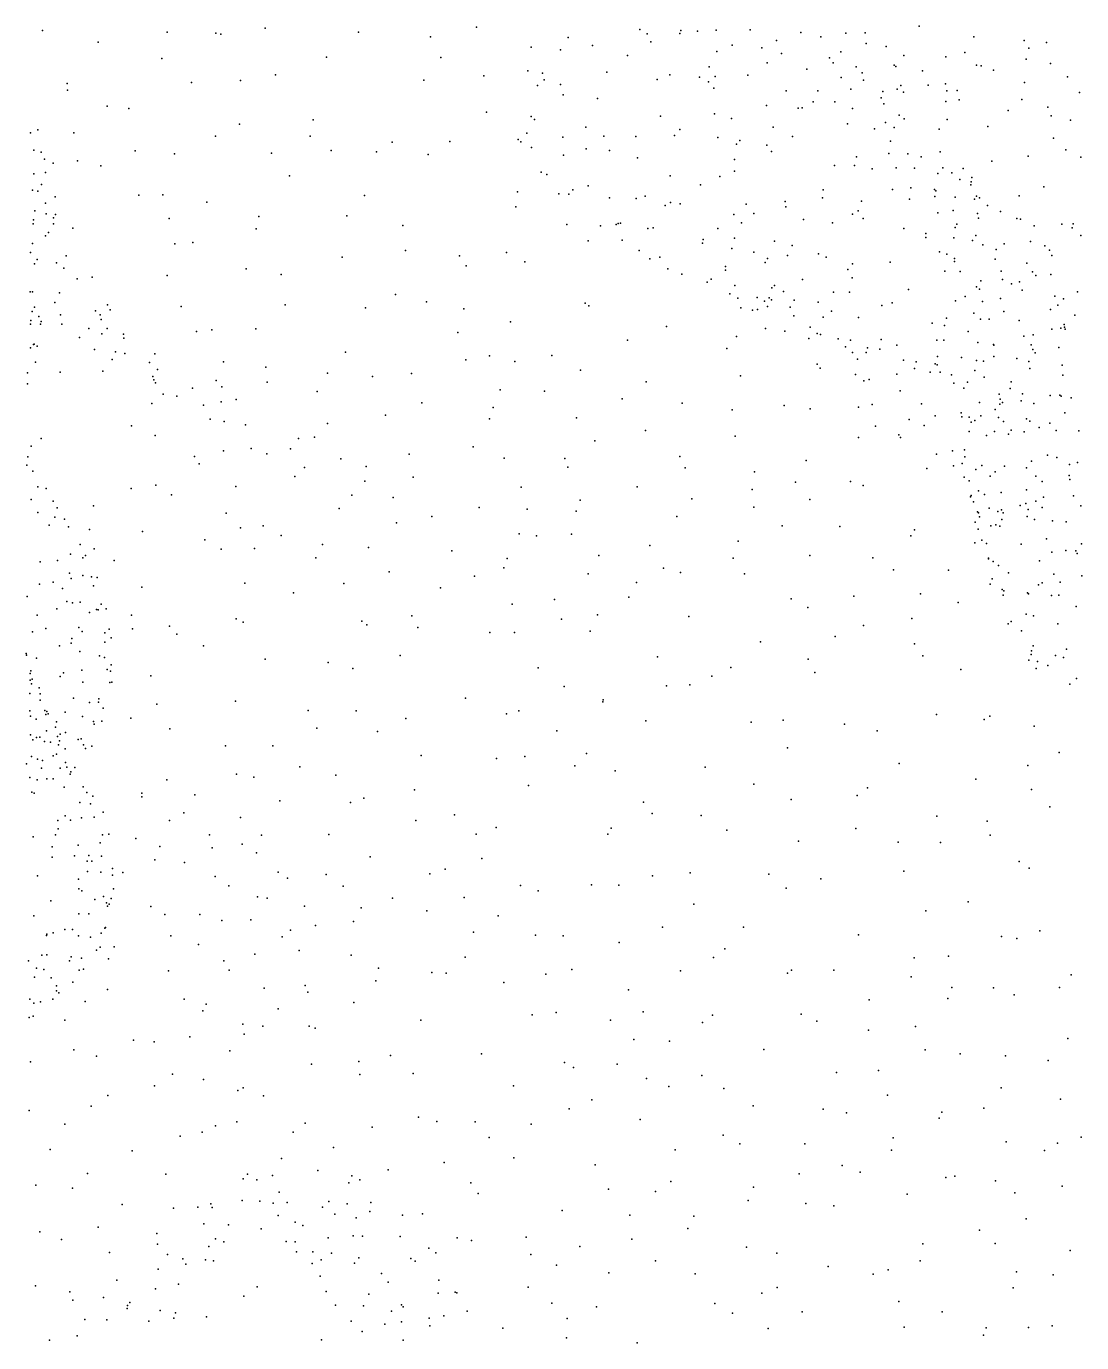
# Model space of a CAD drawing. Header units: metres. Extents: x -24.3 to 24.3, y -27.7 to 27.7.
# Drawn here: x 2.2 to 7.73, y -13.82 to -6.91 of the extents above; entities that cross this region are included whole.
import ezdxf

# ---------------------------------------------------------------- set-up
doc = ezdxf.new("R2010")
doc.units = ezdxf.units.M

msp = doc.modelspace()

# ---------------------------------------------------------------- linework, layer by layer
for p in [(2.2845, -6.9372, 20.839), (2.9381, -6.9451, -1.5865), (3.1936, -6.9499, 20.253), (3.22, -6.9565, -1.611), (3.4515, -6.9247, 20.0818), (3.9419, -6.9459, 19.7576), (4.3183, -6.9696, 19.5702), (4.5606, -6.9197, -10.6129), (5.4159, -6.9313, -19.0295), (5.4546, -6.9538, -7.3834), (5.6252, -6.9528, -19.8231), (5.6308, -6.937, 18.946), (5.7195, -6.9402, -1.4957), (5.8157, -6.9348, -7.1821), (5.9945, -6.9338, 18.6529), (6.2613, -6.9471, -16.7359), (6.365, -6.9692, -0.6411), (6.4958, -6.95, -20.965), (6.5977, -6.9487, 18.2949), (6.8812, -6.9149, -21.2525), (7.1676, -6.9702, -21.4952), (2.5761, -6.9971, -1.561), (4.8466, -7.0236, 19.318), (5.0006, -7.0381, -12.8318), (5.0398, -6.9737, -13.1613), (5.1688, -7.0162, -1.6529), (5.4741, -6.9963, -14.6275), (5.9011, -7.0133, -1.4001), (6.0557, -7.0276, -1.2111), (6.1331, -6.9891, -20.5769), (6.6038, -7.0056, -16.4031), (6.7083, -7.0205, 0.951), (7.4316, -6.9895, 1.7235), (7.4563, -7.0288, 17.8555), (7.5495, -6.9995, -6.6372), (2.9094, -7.0834, 20.4327), (3.7726, -7.0773, -1.666), (4.3726, -7.0782, -1.7024), (5.3523, -7.0674, -14.1557), (5.82, -7.0465, -15.2084), (6.0839, -7.107, -7.1622), (6.1591, -7.0577, -17.3252), (6.4107, -7.0801, -15.8175), (6.4295, -7.1058, -17.1478), (6.4705, -7.0481, -0.3619), (6.8002, -7.0671, 18.2295), (7.0204, -7.0756, -16.5944), (7.1208, -7.0524, 1.4859), (7.4413, -7.0876, -21.7192), (7.5695, -7.11, 1.9542), (3.5061, -7.169, 20.0499), (4.5984, -7.1753, -8.5771), (4.8293, -7.1479, -1.7299), (4.906, -7.1599, -7.9585), (5.243, -7.1553, -13.6877), (5.5735, -7.1697, -18.5001), (5.7799, -7.1277, -17.9745), (5.812, -7.1774, 18.8892), (5.9828, -7.1712, -17.7), (6.2915, -7.139, -0.9706), (6.5499, -7.1269, 0.3774), (6.583, -7.1595, 0.6868), (6.7507, -7.119, -16.8827), (6.7592, -7.1258, -15.9579), (6.8989, -7.1486, 1.2426), (7.1815, -7.1184, -16.1611), (7.2061, -7.1222, 18.0705), (7.2708, -7.1455, 1.6793), (7.6586, -7.1791, 17.8648), (2.414, -7.2146, 20.7174), (3.0645, -7.2101, -1.6204), (3.3219, -7.1984, 20.1724), (4.2837, -7.1964, 19.59), (4.88, -7.2249, -11.5727), (4.9153, -7.196, -11.8686), (5.0002, -7.2206, -12.2498), (5.5071, -7.1939, -18.8231), (5.7283, -7.1818, -14.9009), (5.7767, -7.2065, -1.5661), (5.8045, -7.2385, -20.152), (6.4716, -7.1833, -7.0502), (6.5226, -7.2444, -0.9021), (6.5897, -7.1966, 0.1307), (6.7665, -7.2439, 0.9995), (6.7847, -7.2258, -21.2876), (6.9285, -7.2241, -6.8728), (7.0185, -7.2163, -17.0811), (7.4334, -7.2095, -17.0123), (2.4153, -7.2493, -1.5455), (5.0143, -7.274, 19.2553), (5.195, -7.2927, -13.0968), (6.1842, -7.2531, -1.4824), (6.3257, -7.3104, 18.5917), (6.349, -7.2526, -20.8552), (6.4392, -7.3102, -17.5049), (6.6824, -7.2901, -0.2371), (6.6899, -7.2559, -17.2936), (6.7984, -7.2597, -15.6935), (7.0211, -7.3098, -21.5083), (7.0258, -7.2528, 18.2269), (7.08, -7.2513, -15.8745), (7.0912, -7.3009, 1.618), (7.4191, -7.2994, -15.9115), (7.7221, -7.2624, -6.6774), (2.6237, -7.3341, 20.5107), (2.7372, -7.3455, -1.6051), (4.6116, -7.3647, 19.4642), (5.5248, -7.3857, -1.7734), (5.8075, -7.3743, -18.2639), (6.0806, -7.3307, 18.7454), (6.246, -7.3437, -15.3126), (6.2676, -7.3424, -7.2279), (6.5309, -7.3456, -1.1864), (6.6951, -7.3218, -0.6715), (6.7762, -7.381, 18.4145), (7.3478, -7.3556, 1.9132), (7.5566, -7.3388, 18.0267), (7.5728, -7.3843, -17.3426), (3.3175, -7.4284, -1.6608), (3.7033, -7.4054, 19.9038), (4.8464, -7.3883, -10.8868), (4.8633, -7.4038, 19.3504), (5.1335, -7.4431, -8.0321), (5.8962, -7.3978, -1.7338), (6.1162, -7.4439, -20.6316), (6.506, -7.4254, -1.4622), (6.6461, -7.4528, -17.668), (6.7038, -7.4197, -1.0127), (6.7498, -7.4455, 0.7663), (6.802, -7.4008, -0.4595), (6.9862, -7.4541, 1.3965), (7.0278, -7.4043, -17.4618), (7.2405, -7.4409, -6.8339), (7.6739, -7.4066, -21.9563), (2.2215, -7.473, 18.6948), (2.2594, -7.4581, 20.7603), (2.4488, -7.4741, 20.5981), (3.1907, -7.4902, 20.1556), (3.6871, -7.4902, -1.6961), (4.1179, -7.523, 19.6578), (4.4201, -7.5187, 19.5444), (4.7783, -7.5078, -1.7799), (4.7927, -7.5211, -10.1372), (4.824, -7.4759, -10.5145), (5.0123, -7.496, -11.4004), (5.2278, -7.4914, -1.8696), (5.3961, -7.4921, -13.5718), (5.5974, -7.4879, -19.1827), (5.6255, -7.4562, -19.6141), (5.8246, -7.4971, 18.9447), (5.9415, -7.5135, -14.827), (6.2176, -7.4921, -17.9645), (6.7299, -7.5163, -1.2932), (7.5862, -7.5017, 2.35), (2.2388, -7.5651, 18.9023), (2.2777, -7.5743, 18.4982), (2.77, -7.5673, -1.6105), (2.9764, -7.5832, 20.2373), (3.4857, -7.5804, -1.6882), (3.7979, -7.5657, 19.7846), (4.0359, -7.5732, -1.7243), (4.3061, -7.5876, -1.7418), (4.8477, -7.5504, -8.7386), (5.0153, -7.5898, -8.327), (5.1356, -7.5572, -11.7055), (5.2576, -7.5658, -12.4005), (5.9239, -7.5333, -7.5218), (6.082, -7.5379, -1.8309), (6.1071, -7.5719, 18.8326), (6.7223, -7.5822, -1.5659), (6.8211, -7.5843, 18.4979), (6.9904, -7.5735, -0.6741), (7.6493, -7.5621, -6.7725), (2.2937, -7.6123, 18.7989), (2.3403, -7.6327, 18.6116), (2.4673, -7.6205, -1.5496), (2.5903, -7.6463, 20.4161), (5.4046, -7.6045, -7.9851), (5.9134, -7.6128, -20.2517), (6.4372, -7.6441, -7.3631), (6.5427, -7.6446, -1.7385), (6.5523, -7.5997, 18.6258), (6.7605, -7.6575, -15.3364), (6.8565, -7.6592, 0.9615), (6.8907, -7.6001, 0.4896), (7.0049, -7.6563, -0.9398), (7.1121, -7.6606, -0.3579), (7.2617, -7.6212, 1.9968), (7.4522, -7.5959, -17.6296), (7.7289, -7.6011, 2.6939), (2.2383, -7.6876, 20.6996), (2.2995, -7.6808, 18.447), (3.5784, -7.6995, 19.829), (4.8983, -7.6793, -9.5214), (4.9287, -7.6922, -1.8975), (5.5746, -7.6986, -13.7699), (5.8358, -7.7019, -14.4824), (5.9125, -7.6748, -1.9821), (6.6343, -7.6627, -21.2109), (6.9783, -7.6861, 1.3464), (7.052, -7.6828, 0.0075), (7.0938, -7.7178, -17.8755), (7.154, -7.7305, -15.4568), (7.158, -7.7084, -0.5791), (2.232, -7.7742, 18.2813), (2.2587, -7.7794, 18.9811), (2.2779, -7.7445, -1.5204), (2.7889, -7.7999, 20.2113), (2.9142, -7.7993, -1.6315), (4.7745, -7.7834, 19.3965), (4.9915, -7.7938, -9.257), (5.0438, -7.7948, -9.9038), (5.0642, -7.772, -10.3463), (5.1451, -7.7515, 19.2551), (5.734, -7.7459, -19.6341), (6.378, -7.772, -2.0047), (6.7407, -7.7706, -1.8672), (6.8382, -7.7614, -7.2604), (6.9618, -7.7707, 18.4465), (6.9683, -7.7774, 0.6842), (7.1522, -7.7454, -0.804), (7.5355, -7.7563, -21.9092), (2.2992, -7.8425, 18.4121), (2.35, -7.8098, 18.6458), (3.1465, -7.8362, 19.9914), (3.9725, -7.802, -1.7399), (4.7663, -7.8617, -1.923), (5.257, -7.8148, -2.0385), (5.3979, -7.8184, -11.7859), (5.444, -7.8053, -12.1351), (5.5499, -7.8539, -12.9607), (5.5771, -7.8381, 19.091), (5.628, -7.8459, -13.4893), (5.9738, -7.8468, 18.9309), (6.1785, -7.8329, 18.8457), (6.1826, -7.8609, -14.8245), (6.374, -7.8149, -18.2958), (6.5785, -7.8326, 18.6321), (6.8298, -7.8218, -18.0719), (6.9631, -7.8068, -1.7409), (7.0707, -7.81, 0.2504), (7.172, -7.8218, -1.4518), (7.1819, -7.8056, -1.1772), (7.1976, -7.8136, -7.0963), (7.2386, -7.8547, -0.3392), (7.4057, -7.803, 2.4197), (2.2366, -7.9304, 18.3141), (2.2443, -7.882, 17.2845), (2.3034, -7.8975, 20.4363), (2.342, -7.9196, 18.5276), (2.3513, -7.9011, 18.8276), (2.9476, -7.9234, 20.0473), (3.4187, -7.9117, -1.7118), (3.8796, -7.9087, 19.6348), (5.9099, -7.9021, -20.1003), (6.0144, -7.8971, -2.1167), (6.2754, -7.9288, -20.6789), (6.5317, -7.8995, -2.1453), (6.5618, -7.8821, -7.5189), (6.5868, -7.9227, -15.0748), (6.9796, -7.8926, 1.0387), (7.0597, -7.8801, 0.4784), (7.1861, -7.8962, -1.6911), (7.1914, -7.9203, 0.0671), (7.3081, -7.8856, -0.5439), (7.3934, -7.9223, -0.9872), (7.412, -7.9268, 2.6205), (2.2345, -7.9501, 16.558), (2.315, -7.9963, 16.7733), (2.3412, -7.9505, 18.66), (2.4427, -7.9742, -1.555), (3.4038, -7.9764, 19.7632), (4.1743, -7.9596, -1.8008), (5.0332, -7.9546, 19.2734), (5.2103, -7.9611, -9.5688), (5.2914, -7.9536, 19.2026), (5.302, -7.9486, -8.9496), (5.3157, -7.948, -10.7078), (5.4585, -7.9746, -11.227), (5.487, -7.9713, -8.528), (5.8255, -7.975, -8.1752), (5.9493, -7.9461, -19.0173), (6.4259, -7.9459, 18.7601), (6.8002, -7.9754, -2.1743), (6.9155, -8.0022, -7.4164), (7.0699, -7.9702, 18.4115), (7.079, -7.9521, -1.8886), (7.4845, -7.9617, 18.2153), (7.6286, -7.952, -15.5119), (7.6834, -7.9714, 3.356), (7.6892, -7.9502, 18.1179), (2.2307, -8.0543, 18.3765), (2.299, -8.0133, 18.8471), (2.9779, -8.0548, -1.6494), (3.073, -8.0493, 19.8941), (5.1459, -8.0404, -2.1013), (5.3237, -8.0356, -9.9165), (5.7443, -8.0528, -13.2482), (5.748, -8.0332, -2.1845), (5.9124, -8.0266, -19.7537), (6.1216, -8.042, -8.0452), (6.2143, -8.0649, 18.8497), (6.9162, -8.0227, -21.4194), (7.0626, -8.0239, 0.7636), (7.1602, -8.0377, -18.2007), (7.179, -8.0125, 2.1042), (7.2142, -8.0612, 0.34), (7.3276, -8.0558, -0.1032), (7.4642, -8.0429, 2.8577), (7.5399, -8.0656, -1.6151), (7.7286, -8.0113, -6.8234), (2.2211, -8.1007, 17.6489), (2.2561, -8.1375, 18.5596), (2.4082, -8.1183, 17.2239), (3.8548, -8.1254, -1.7815), (4.1881, -8.091, 19.476), (4.4714, -8.1185, -1.9482), (4.7167, -8.1007, 19.2885), (5.4129, -8.0901, -2.1953), (5.4684, -8.1335, 19.1238), (5.5205, -8.1257, -10.3836), (5.8992, -8.0796, -14.0111), (6.0143, -8.0991, -14.3125), (6.0851, -8.1333, -2.2699), (6.1903, -8.1164, -20.4124), (6.3536, -8.1074, -14.8204), (6.3934, -8.1258, -2.3224), (6.9881, -8.0983, -15.2114), (7.0265, -8.1089, -2.2294), (7.0667, -8.1322, 1.4366), (7.2803, -8.1353, 2.5656), (7.2852, -8.0861, -7.2076), (7.564, -8.0894, -1.2327), (7.576, -8.1172, -1.0036), (2.2421, -8.1596, 18.7563), (2.358, -8.1546, 20.103), (2.3955, -8.1828, 17.5393), (3.3523, -8.1874, -1.7176), (4.5049, -8.1705, 19.3069), (4.8125, -8.1498, -2.0549), (5.5638, -8.1862, -9.582), (5.6369, -8.2141, -9.2066), (5.8651, -8.174, -8.6421), (5.8662, -8.1932, -12.839), (6.0729, -8.1532, -20.1009), (6.5064, -8.1907, -18.7124), (6.532, -8.1604, -7.9128), (6.7289, -8.1513, -2.3509), (7.0165, -8.1986, -18.4405), (7.0663, -8.1477, 1.9003), (7.0965, -8.2013, 1.0314), (7.3106, -8.1991, -21.6884), (7.4459, -8.1561, -1.9327), (7.4761, -8.2016, 18.2385), (2.4653, -8.2397, 16.8546), (2.545, -8.2298, 19.8781), (2.9376, -8.2217, 19.695), (3.5352, -8.2167, 19.5875), (5.7689, -8.2566, -2.3237), (5.7912, -8.2409, -10.8424), (5.914, -8.2734, -11.2022), (6.1228, -8.2737, 18.8693), (6.2691, -8.2422, -19.0727), (6.53, -8.2338, 18.7089), (7.1818, -8.2808, 0.8126), (7.205, -8.2493, 18.3901), (7.3181, -8.2432, 2.7543), (7.3659, -8.2649, -15.3215), (7.4067, -8.2544, 0.1121), (7.4924, -8.222, -0.3025), (7.5708, -8.2167, -7.0216), (2.22, -8.3073, 17.4543), (2.2314, -8.3081, 17.1853), (2.3731, -8.3131, 16.4921), (4.1342, -8.321, -1.9244), (5.8883, -8.3169, -10.543), (5.9306, -8.3406, -9.2657), (6.0311, -8.3363, -11.4753), (6.0953, -8.3393, -8.8765), (6.1074, -8.3488, -14.059), (6.1081, -8.2869, -19.5516), (6.1702, -8.3052, -2.3926), (6.226, -8.3504, -14.3955), (6.4326, -8.3097, -2.4441), (6.5158, -8.3097, -8.1799), (6.825, -8.2959, -18.6524), (7.1218, -8.3309, 1.5675), (7.198, -8.2927, -2.3422), (7.3084, -8.3422, 0.5497), (7.4214, -8.2982, -18.3479), (7.592, -8.3295, 3.9153), (7.6384, -8.3442, -15.4152), (7.7122, -8.307, -1.0069), (2.229, -8.41, 17.6021), (2.2427, -8.3884, 19.8757), (2.3479, -8.3634, 17.9452), (2.5615, -8.4068, 16.6909), (2.6252, -8.375, 17.2695), (2.6384, -8.4008, -1.5789), (3.0114, -8.3848, 19.4752), (3.5557, -8.3757, 19.4343), (3.9781, -8.3908, 19.3388), (4.2973, -8.3595, 19.2895), (4.4939, -8.3965, -2.04), (5.1305, -8.3668, -2.2001), (5.1497, -8.3806, 19.127), (5.9454, -8.3905, -9.9498), (6.0068, -8.4029, -10.2435), (6.0327, -8.3996, -9.581), (6.07, -8.3555, -12.3535), (6.0851, -8.385, -13.1525), (6.2049, -8.3877, -19.8608), (6.351, -8.3613, 18.7655), (6.4218, -8.409, -14.6295), (6.686, -8.3782, -2.5337), (6.739, -8.3648, -21.0909), (7.0719, -8.3546, 2.0247), (7.1672, -8.4185, 1.2649), (7.2127, -8.3584, 2.4788), (7.3247, -8.4106, -7.3327), (7.5702, -8.3995, -0.1144), (7.6078, -8.3766, 18.1637), (2.2214, -8.477, 18.622), (2.2234, -8.4572, 17.0337), (2.2654, -8.4364, 17.2132), (2.2729, -8.4776, 17.3615), (2.2776, -8.4625, 19.0427), (2.3779, -8.4287, 19.6663), (2.3852, -8.4762, 19.4275), (2.5864, -8.4282, 17.6353), (2.5922, -8.4517, 19.5147), (4.7387, -8.464, -2.1231), (5.5563, -8.4894, -2.3814), (6.2241, -8.4337, -11.023), (6.377, -8.4399, -19.2835), (6.5635, -8.4426, -19.0346), (6.9498, -8.4724, -15.0249), (7.0143, -8.4841, -2.5673), (7.0238, -8.4457, -21.3358), (7.203, -8.4502, 1.0427), (7.2483, -8.4505, -18.5693), (7.4048, -8.4577, 3.5408), (7.6418, -8.4789, -2.1954), (7.6974, -8.4291, -0.549), (2.4785, -8.5469, 18.3207), (2.5273, -8.4988, 17.9399), (2.5956, -8.5267, 19.0664), (2.6237, -8.4992, 16.8832), (2.7089, -8.5286, 17.4598), (2.7107, -8.5497, 17.165), (3.0909, -8.5156, 19.2547), (3.1728, -8.5064, -1.6953), (3.4028, -8.5009, 19.2536), (4.4614, -8.5198, 19.1972), (5.9238, -8.5411, -2.5088), (6.0761, -8.5004, 18.8645), (6.1762, -8.5136, -13.8061), (6.3025, -8.552, -12.5278), (6.3093, -8.4921, -2.5348), (6.3463, -8.5252, -19.6232), (6.3634, -8.5311, -9.9362), (6.4558, -8.5537, -10.2493), (6.6818, -8.5567, -8.6922), (7.1375, -8.5161, 18.3602), (7.4305, -8.5402, 3.8131), (7.4783, -8.5327, 4.1135), (7.5759, -8.5032, 4.9131), (7.6242, -8.4984, 5.3637), (7.644, -8.4925, -21.7876), (7.6464, -8.5039, 5.6147), (2.2214, -8.6017, 17.5246), (2.2365, -8.5842, 17.0853), (2.2398, -8.5811, 16.0452), (2.2553, -8.5918, 17.2546), (2.5564, -8.6096, 18.6517), (2.6672, -8.6215, 18.2386), (3.8736, -8.6233, 19.1296), (5.3508, -8.5614, 19.0284), (5.8726, -8.6038, 18.9167), (6.4947, -8.595, -11.9256), (6.521, -8.5612, -9.4444), (6.5316, -8.6259, 18.6192), (6.6034, -8.6258, -11.5688), (6.6093, -8.6008, -11.2036), (6.6744, -8.6077, -10.8925), (6.7644, -8.5877, -20.8921), (6.9735, -8.5611, -18.7886), (7.0103, -8.5607, -7.9896), (7.1888, -8.5729, 2.5258), (7.2706, -8.5834, 3.0467), (7.2727, -8.5878, -7.6633), (7.4683, -8.5859, 0.5034), (7.4769, -8.6098, 4.5351), (7.4894, -8.6263, 4.7521), (7.6137, -8.5988, 0.102), (2.2478, -8.6757, 17.3829), (2.6493, -8.6617, 16.5726), (2.7149, -8.6304, 17.9411), (2.8452, -8.6778, 18.7675), (2.8726, -8.6322, -1.6449), (3.2332, -8.6738, 18.961), (4.5047, -8.664, -2.1157), (4.6286, -8.6431, 19.087), (4.7611, -8.673, -2.1859), (4.9542, -8.6413, 19.0368), (6.3458, -8.686, -13.3496), (6.557, -8.6609, -2.657), (6.7986, -8.665, -9.8964), (6.8652, -8.6747, -10.3879), (6.965, -8.6854, -10.8218), (6.9753, -8.6895, -9.0223), (6.9768, -8.6462, -8.4123), (7.1036, -8.6516, 1.8771), (7.1817, -8.6681, 1.4057), (7.2176, -8.6714, 2.7557), (7.2718, -8.6468, 3.2694), (7.3929, -8.6576, 0.7882), (7.4562, -8.6728, 18.1358), (7.6316, -8.6916, -2.3678), (2.2061, -8.7322, 17.0726), (2.3772, -8.7288, -1.4173), (2.6002, -8.723, -1.5141), (2.8625, -8.7515, 18.3581), (2.8862, -8.7139, 17.3344), (3.4551, -8.7018, -1.8052), (3.7782, -8.734, -1.9428), (4.0139, -8.7511, -2.0098), (4.2185, -8.735, 19.0298), (5.1044, -8.7184, -2.3137), (5.9443, -8.7483, -2.5967), (6.362, -8.7069, -14.0053), (6.5476, -8.7403, -14.4664), (6.7645, -8.7389, -19.238), (6.8559, -8.7088, -14.8659), (6.9389, -8.7287, -11.3353), (6.9911, -8.7294, -9.5948), (7.05, -8.7426, -21.104), (7.1737, -8.7196, -8.1932), (7.2221, -8.7548, -10.5562), (7.4617, -8.7101, 4.9517), (7.634, -8.7436, 17.9893), (2.2058, -8.7893, 17.2732), (2.8674, -8.7683, 17.6666), (2.8765, -8.7845, 18.0002), (3.0709, -8.8119, 18.4014), (3.1938, -8.7724, -1.7133), (3.225, -8.8054, 18.7496), (3.4629, -8.7815, 18.8849), (3.7237, -8.8297, 18.8754), (4.6836, -8.8204, 18.9579), (4.9161, -8.829, 18.9153), (5.4491, -8.7791, -2.4477), (6.5911, -8.7737, -20.1109), (6.6196, -8.7671, -19.8091), (6.7815, -8.8261, -12.2748), (7.0625, -8.7865, 2.2148), (7.1159, -8.8128, -19.0215), (7.1347, -8.7815, -14.999), (7.359, -8.8134, -9.9177), (7.3633, -8.7797, -2.5849), (2.8579, -8.8937, 16.7192), (2.917, -8.8435, 17.1255), (2.9892, -8.8542, -1.6617), (3.129, -8.9015, 17.9397), (3.2204, -8.8848, 18.2406), (3.3004, -8.8711, 18.4975), (4.2731, -8.8895, 18.8544), (5.3229, -8.8682, 18.8218), (5.6382, -8.8907, 18.754), (6.1727, -8.904, -2.6697), (6.6345, -8.8978, -13.0768), (6.8931, -8.8953, 18.3803), (7.1966, -8.8876, 1.5203), (7.3009, -8.8431, 1.1889), (7.3047, -8.896, 18.1384), (7.3057, -8.8694, -9.1372), (7.3189, -8.8872, -8.6413), (7.4164, -8.879, 5.4567), (7.423, -8.8416, -11.0225), (7.4829, -8.8929, 0.7617), (7.5676, -8.8509, -10.2284), (7.6189, -8.8498, -7.2244), (7.6264, -8.8542, -15.2522), (7.6779, -8.8631, 0.2332), (4.0831, -8.9538, -2.0832), (4.6273, -8.9741, 18.7594), (4.6466, -8.913, -2.2322), (5.0842, -8.9673, -2.3943), (5.9004, -8.9265, 18.6837), (6.3092, -8.9212, 18.6012), (6.5637, -8.9125, 18.5318), (6.9643, -8.9569, -2.7727), (7.101, -8.9421, 18.2485), (7.1048, -8.9635, 2.4852), (7.1429, -8.9654, 2.91), (7.2051, -8.9581, -2.7168), (7.2796, -8.9238, 4.2068), (7.2977, -8.9663, -11.8459), (7.4443, -8.9737, -7.7226), (7.6453, -8.9426, -9.8354), (2.7499, -9.0105, 16.4252), (3.1628, -8.9758, 17.526), (3.2371, -8.987, -1.773), (3.3488, -9.0039, 17.8655), (3.7784, -8.9981, 18.6518), (5.4464, -9.0352, -2.5225), (6.6527, -9.0117, -13.7781), (6.8286, -8.9774, -19.86), (6.9073, -9.0086, -14.539), (7.1434, -9.0395, -12.2092), (7.1544, -8.99, 1.8638), (7.1728, -8.9827, 3.2909), (7.2768, -9.0403, 4.3928), (7.3236, -8.9877, 4.818), (7.3628, -9.0335, -21.1933), (7.4309, -9.0413, 1.0256), (7.4608, -8.9847, -2.6544), (7.5104, -9.0189, 17.9561), (7.5659, -8.9962, -21.4449), (7.5996, -9.0347, 5.7947), (7.7186, -9.0354, -11.5076), (2.2762, -9.0771, 15.9022), (2.8756, -9.0605, -1.5779), (3.6258, -9.077, 18.3041), (3.7102, -9.0702, -1.9842), (5.1802, -9.088, 18.6912), (5.9155, -9.0636, -2.6528), (6.5633, -9.0716, -2.7711), (6.7744, -9.0564, -13.3567), (6.7835, -9.0712, -14.0821), (7.2348, -9.0612, -19.1693), (7.3502, -9.0535, -14.9311), (2.2074, -9.1731, 15.6385), (2.224, -9.117, -1.2903), (3.0803, -9.1714, 16.9353), (3.2327, -9.1414, 17.237), (3.3784, -9.1284, 17.5612), (3.4612, -9.157, -1.8916), (3.5849, -9.1313, 18.0727), (4.2072, -9.1578, 18.4229), (4.5432, -9.1201, -2.2708), (4.7048, -9.1794, 18.4712), (5.6262, -9.1707, -2.6135), (6.9715, -9.1581, -20.0939), (7.0566, -9.1409, -19.6146), (7.1181, -9.1364, 2.2356), (7.1214, -9.1734, 2.9996), (7.5539, -9.163, -7.9238), (7.6038, -9.1761, -18.9603), (2.2027, -9.2169, 15.8242), (2.2332, -9.2474, 15.4596), (3.1049, -9.2095, -1.7342), (3.6574, -9.2289, 17.8618), (3.8487, -9.1836, 18.2673), (3.981, -9.2224, -2.1255), (5.0226, -9.1818, 18.5285), (5.0388, -9.226, -2.4499), (5.6533, -9.2308, 18.5129), (6.2893, -9.1914, 18.4146), (6.9214, -9.2332, -2.8299), (7.0611, -9.2193, -13.0523), (7.1061, -9.2076, 2.5988), (7.1789, -9.2394, 3.6028), (7.2103, -9.2182, -20.7129), (7.3278, -9.2216, 1.4562), (7.4437, -9.2307, 5.6267), (7.4709, -9.1954, -12.2473), (7.669, -9.2119, -7.16), (7.7113, -9.2025, 0.4438), (3.6076, -9.2762, 17.6427), (3.9747, -9.3006, 18.0652), (4.228, -9.2791, 18.2368), (6.018, -9.2518, 18.4292), (6.2322, -9.3056, -2.7439), (6.5213, -9.3026, -2.7991), (7.1174, -9.2793, -14.3995), (7.1436, -9.2981, -2.7702), (7.2538, -9.274, 1.7563), (7.2797, -9.252, 4.6804), (7.4936, -9.2741, 1.0686), (7.526, -9.3019, -21.0949), (7.6677, -9.2702, 5.8271), (7.6716, -9.2915, -14.9999), (2.2599, -9.3303, 15.3664), (2.3032, -9.3395, 15.6598), (2.7497, -9.3392, 16.254), (2.8789, -9.3212, -1.5651), (2.9609, -9.3716, 16.4184), (3.2984, -9.3275, 17.0612), (3.9068, -9.374, 17.7833), (4.1223, -9.3857, -2.2246), (4.7944, -9.3312, -2.4039), (5.4019, -9.33, -2.5881), (6.0052, -9.3447, -2.7117), (6.5874, -9.3237, 18.2608), (7.1503, -9.3831, 3.1396), (7.1542, -9.3755, 2.8552), (7.1921, -9.351, 2.1993), (7.2228, -9.3708, 4.2057), (7.3119, -9.3588, 17.8788), (7.4444, -9.345, -19.2935), (7.5331, -9.384, -14.7326), (7.6906, -9.3769, 0.6498), (2.2251, -9.3967, -1.2404), (2.3399, -9.4057, 15.7594), (2.3614, -9.4393, 15.5203), (2.5513, -9.4298, -1.3733), (3.8399, -9.444, 17.527), (4.574, -9.438, 18.097), (4.8248, -9.4462, 18.1323), (5.0833, -9.4568, -2.5254), (5.1033, -9.3991, 18.24), (5.6885, -9.3931, 18.3527), (6.0137, -9.4374, 18.3006), (6.3085, -9.396, 18.2684), (7.1651, -9.4087, -13.7229), (7.2489, -9.4426, -20.0567), (7.3123, -9.451, -19.6986), (7.4102, -9.4273, -2.6921), (7.4402, -9.4166, 1.3355), (7.4518, -9.4494, 5.5796), (7.4937, -9.4049, 17.7328), (7.5252, -9.4377, -12.8277), (7.728, -9.4288, -8.0524), (2.2598, -9.4651, 15.2294), (2.3485, -9.4892, 15.3431), (2.3995, -9.4992, 15.6333), (3.2473, -9.4686, 16.8044), (4.1397, -9.5183, 17.7323), (4.326, -9.4855, -2.3168), (5.6106, -9.4861, -2.6762), (7.1743, -9.5158, 3.6902), (7.1864, -9.4612, 2.6386), (7.1929, -9.4663, 2.4154), (7.1982, -9.488, 3.9442), (7.293, -9.4595, -14.1174), (7.3143, -9.502, 1.8884), (7.3222, -9.4656, -20.4239), (7.4481, -9.4859, -20.7189), (7.4852, -9.5011, -13.1869), (7.5795, -9.5084, 1.0525), (7.6516, -9.5128, 5.7319), (2.3198, -9.531, 16.0131), (2.4211, -9.5394, 15.7431), (2.5304, -9.5543, 15.9999), (2.8087, -9.5645, -1.5227), (3.3225, -9.5455, -1.8767), (3.4419, -9.5344, 16.9364), (3.5355, -9.5857, -1.9995), (4.783, -9.577, 17.9301), (4.8749, -9.5868, -2.5005), (5.0586, -9.5789, 18.0123), (6.1625, -9.5345, -2.7663), (6.4644, -9.5384, -2.8251), (6.838, -9.5877, -2.8384), (6.8568, -9.5552, 18.0196), (7.1898, -9.5524, 17.8313), (7.2574, -9.5348, 4.5719), (7.2829, -9.5298, 4.8433), (7.3034, -9.5355, 5.0603), (2.4816, -9.6315, 15.5594), (2.5543, -9.6554, -1.3582), (3.1346, -9.6081, -1.7785), (3.2202, -9.657, 16.5649), (3.3957, -9.6535, 16.7193), (3.7522, -9.6317, 17.0565), (3.9941, -9.6473, 17.2949), (5.4692, -9.6372, 18.0151), (5.9325, -9.6151, 18.1232), (7.1737, -9.6227, -2.757), (7.2093, -9.6097, 3.4654), (7.2339, -9.6275, 2.8501), (7.4157, -9.6301, 1.7223), (7.5483, -9.603, -19.5079), (7.6494, -9.6635, -13.4972), (7.7323, -9.6289, -2.417), (2.2717, -9.7226, 15.0512), (2.3624, -9.7156, 15.1598), (2.4309, -9.6835, 15.9732), (2.4951, -9.702, 15.8228), (2.5098, -9.6906, 15.6892), (2.6605, -9.7155, 16.0876), (3.7179, -9.702, -2.1369), (4.431, -9.6648, 17.5537), (4.7214, -9.7064, 17.6093), (5.2006, -9.69, -2.6262), (5.9062, -9.7041, -2.7554), (6.3079, -9.6899, 18.0657), (6.6386, -9.7015, -2.8597), (7.2438, -9.7036, 3.2655), (7.2446, -9.7075, 4.4353), (7.2691, -9.7214, 4.6949), (7.5119, -9.7173, -20.2514), (7.5766, -9.6722, -2.5675), (7.7028, -9.665, 17.4122), (7.7103, -9.6795, -14.4178), (2.4261, -9.7824, 15.8337), (2.4954, -9.7953, 15.3161), (2.541, -9.8013, 15.4644), (4.1011, -9.7753, -2.367), (4.5494, -9.7978, 17.333), (4.7037, -9.7548, -2.5204), (5.1451, -9.7856, 17.649), (5.54, -9.7558, -2.7096), (5.6292, -9.78, 17.8687), (5.9648, -9.7863, 17.9186), (6.7464, -9.7647, 17.9219), (7.0357, -9.7676, 17.7679), (7.2972, -9.7418, 2.3157), (7.3497, -9.7808, 17.5803), (7.5873, -9.7885, -19.9221), (7.7332, -9.7958, 0.9066), (2.2674, -9.84, 14.9802), (2.3407, -9.8307, 16.2001), (2.3888, -9.8633, -1.2521), (2.4336, -9.81, 15.1847), (2.5521, -9.8496, 15.8652), (2.5703, -9.8045, 15.7062), (2.8045, -9.8558, -1.5349), (3.345, -9.835, 16.5945), (3.8642, -9.8374, -2.2616), (4.371, -9.8594, -2.4732), (5.3982, -9.8316, 17.7324), (7.2539, -9.8397, 4.251), (7.2633, -9.8125, 3.6913), (7.3163, -9.8686, 2.8282), (7.5064, -9.8432, 17.4404), (7.5257, -9.8331, 1.6397), (7.6204, -9.829, 5.5439), (2.203, -9.9058, 16.3831), (2.4112, -9.9308, 15.0734), (2.4405, -9.9383, 16.1281), (2.4823, -9.9354, 15.1691), (3.5997, -9.8859, -2.1369), (4.9693, -9.9199, -2.6542), (5.3593, -9.9078, -2.7183), (6.209, -9.9166, -2.835), (6.5383, -9.9039, 17.8694), (6.8879, -9.8915, -2.8282), (7.0847, -9.9367, 17.6207), (7.322, -9.8988, 3.0652), (7.3254, -9.8749, 4.8605), (7.4496, -9.8865, 2.0084), (7.4547, -9.8907, 5.3335), (7.5748, -9.9002, -2.557), (7.6134, -9.8988, 1.4271), (2.2566, -10.0034, 15.6037), (2.3597, -9.9699, 16.2249), (2.5307, -9.9891, 16.0409), (2.5674, -9.9726, 15.9088), (2.5759, -9.9743, 15.3148), (2.5924, -9.946, 15.4421), (2.6187, -9.969, 15.5678), (2.7508, -10.0037, 16.1011), (4.2201, -10.0058, 17.0425), (4.7474, -9.9448, 17.2914), (5.1948, -10.0019, 17.4637), (5.6736, -10.0091, 17.7005), (6.2966, -9.9619, 17.8322), (7.442, -9.997, 5.1324), (7.4802, -10.0058, 2.3933), (7.704, -9.9571, 1.193), (2.3014, -10.0728, 14.9125), (2.4747, -10.0676, -1.3028), (2.6342, -10.0757, 15.4405), (2.7566, -10.0748, -1.5124), (2.9508, -10.0598, -1.6653), (3.2996, -10.0223, -1.9749), (3.3363, -10.0404, 16.5082), (3.9591, -10.035, 16.9264), (3.9856, -10.0539, -2.4009), (4.2517, -10.0682, -2.5225), (5.0059, -10.0242, 17.3459), (6.5885, -10.0576, -2.8602), (6.8425, -10.021, 17.6987), (7.3485, -10.0488, 4.2859), (7.3627, -10.0367, 3.7266), (7.6081, -10.0483, 1.9054), (2.2317, -10.0906, 16.3906), (2.4384, -10.1256, 15.765), (2.4912, -10.0892, 15.1013), (2.6106, -10.0958, 15.2916), (2.6115, -10.1445, 15.8213), (2.6448, -10.1219, 15.6256), (2.9889, -10.1027, 16.2673), (4.6296, -10.0932, 17.1539), (4.7586, -10.0946, -2.6662), (5.1555, -10.0871, -2.735), (6.0489, -10.1426, 17.6692), (6.4408, -10.115, 17.7091), (7.4183, -10.0851, 3.4948), (2.1992, -10.2033, 17.253), (2.1999, -10.2134, 16.8535), (2.3738, -10.1639, 16.2419), (2.4349, -10.149, 15.0026), (2.4806, -10.1937, 16.1184), (2.5831, -10.2164, 15.9598), (3.1282, -10.1629, -1.8217), (4.159, -10.2149, 16.9076), (6.8562, -10.1539, -2.8279), (6.8998, -10.2161, 17.5284), (7.468, -10.2095, 4.7705), (7.4709, -10.1904, -2.623), (7.4796, -10.1631, 17.2365), (7.5965, -10.2148, 2.9608), (7.653, -10.1809, 2.2474), (2.2529, -10.2277, 14.834), (2.6086, -10.2244, 15.2792), (2.6444, -10.2637, 15.4551), (3.4523, -10.2334, 16.5746), (3.7819, -10.2519, 16.7659), (3.9109, -10.2832, -2.4397), (4.8838, -10.2793, 17.1706), (5.5083, -10.2218, 17.4242), (5.8935, -10.2778, 17.5468), (6.2987, -10.2329, -2.891), (7.4563, -10.239, 4.3103), (7.4946, -10.2822, 4.5436), (7.5011, -10.2456, 3.9849), (7.5556, -10.267, 3.6867), (7.638, -10.2254, 2.6926), (2.2186, -10.3095, 16.9296), (2.2194, -10.3441, 16.7688), (2.2236, -10.2952, 17.1202), (2.2301, -10.3378, 17.3023), (2.376, -10.3243, 16.2253), (2.3935, -10.3057, 14.934), (2.4899, -10.2913, 15.0302), (2.4959, -10.3539, 16.0576), (2.6231, -10.2873, 15.8407), (2.6409, -10.2968, 15.6811), (2.6475, -10.3539, 16.0393), (2.8515, -10.3205, -1.5979), (5.7938, -10.3233, -2.8595), (6.3345, -10.303, 17.5462), (7.0987, -10.2877, 17.3648), (7.7055, -10.3356, 4.7234), (2.2176, -10.4142, 16.5657), (2.2269, -10.3637, 16.4072), (2.2663, -10.3842, 17.1977), (2.2726, -10.4157, 17.0806), (2.6365, -10.3558, -1.3309), (5.0195, -10.3768, -2.7839), (5.5561, -10.3735, -2.8438), (5.6788, -10.3683, 17.4661), (7.6704, -10.365, 4.2503), (2.2709, -10.4486, 16.8578), (2.4462, -10.4376, 15.0174), (2.5305, -10.4606, 15.1463), (2.5783, -10.4584, 15.27), (2.5798, -10.4413, 15.8027), (2.6013, -10.4909, 15.6015), (2.8835, -10.4689, 16.3199), (3.2962, -10.4535, -2.0282), (4.5016, -10.4385, 17.0741), (5.2218, -10.4572, 17.331), (5.224, -10.4474, -2.8227), (2.2168, -10.5047, 17.6445), (2.221, -10.5333, 16.3814), (2.2509, -10.549, 16.6227), (2.297, -10.5022, 16.223), (2.302, -10.524, 17.3821), (2.3065, -10.5082, 16.9801), (2.313, -10.5199, 14.9094), (2.4023, -10.5112, 15.7675), (2.4934, -10.5339, 15.9254), (2.5516, -10.56, 15.6858), (2.5943, -10.5595, 15.4796), (2.7471, -10.5428, -1.3888), (3.6767, -10.5034, -2.3273), (3.9295, -10.504, -2.5037), (4.19, -10.5445, -2.6786), (4.7176, -10.5202, 17.1701), (4.7813, -10.5052, -2.7855), (5.4481, -10.5562, 17.3866), (6.1682, -10.553, -2.885), (6.9712, -10.5245, -2.7959), (7.2219, -10.5493, -2.7115), (7.2524, -10.533, 17.1894), (2.2205, -10.6299, 16.2436), (2.3046, -10.6088, 17.532), (2.3527, -10.5894, 17.2054), (2.3575, -10.5622, 16.0866), (2.3772, -10.6273, 15.0234), (2.4039, -10.6181, 15.9738), (2.5541, -10.5744, 15.9767), (2.9525, -10.5985, -1.608), (3.7229, -10.5962, 16.7784), (4.0405, -10.6134, 16.9306), (4.9813, -10.609, 17.2515), (5.9995, -10.5641, 17.4678), (6.4889, -10.5752, 17.4429), (6.6605, -10.6087, -2.8437), (7.4836, -10.5846, 17.0596), (2.2339, -10.6563, 16.4857), (2.2523, -10.6444, -0.9755), (2.2692, -10.6435, 17.6487), (2.2952, -10.6661, 16.0602), (2.3252, -10.669, 16.7073), (2.3623, -10.6387, 16.9459), (2.3685, -10.6825, 16.8235), (2.3724, -10.6612, 17.3352), (2.4714, -10.6558, 15.1749), (2.4871, -10.6507, 15.766), (2.4998, -10.683, 15.5785), (2.5424, -10.69, -1.1029), (3.244, -10.6877, 16.5626), (3.4912, -10.6876, 16.6795), (6.1908, -10.6994, 17.4289), (2.2264, -10.7439, 17.7862), (2.2583, -10.7587, 15.9743), (2.2837, -10.765, 15.0718), (2.3392, -10.7405, 17.5826), (2.3579, -10.7319, 15.8599), (2.4029, -10.7035, 17.1836), (2.5103, -10.7014, 15.376), (4.2705, -10.738, 17.1215), (4.6648, -10.7553, 17.2091), (4.8139, -10.7448, -2.8211), (5.1359, -10.7285, -2.8465), (7.6159, -10.7238, 16.9281), (2.1998, -10.7821, 16.3601), (2.2789, -10.8053, 16.4876), (2.3761, -10.8052, 16.6952), (2.4052, -10.7747, 15.664), (2.4119, -10.8008, 16.815), (2.4293, -10.8368, 17.4564), (2.4332, -10.8253, 15.9692), (2.453, -10.8012, 17.0331), (3.3013, -10.8375, 16.7398), (3.6331, -10.798, 16.8677), (5.0756, -10.7939, 17.3285), (5.2866, -10.8195, 17.3948), (5.7585, -10.8007, 17.4001), (6.7767, -10.7815, 17.365), (7.4509, -10.7905, -2.6072), (2.217, -10.8546, 15.8447), (2.2552, -10.8668, 15.2039), (2.3068, -10.8619, 15.672), (2.3399, -10.8609, 17.7067), (2.3975, -10.9053, 17.608), (2.4968, -10.9038, 17.3213), (2.9367, -10.8661, -1.485), (3.3929, -10.8531, -2.1753), (3.8219, -10.8423, -2.4915), (4.8323, -10.8957, 17.363), (6.0141, -10.8893, -2.8756), (7.1781, -10.8624, -2.7136), (2.2281, -10.9315, 15.3451), (2.2401, -10.9367, 17.8669), (2.5169, -10.9333, 16.9522), (2.548, -10.9515, 17.1166), (2.8041, -10.9549, -1.2923), (2.8055, -10.9371, 16.5055), (3.0836, -10.9448, -1.675), (3.9682, -10.9622, -2.609), (4.2344, -10.9186, 17.2927), (6.2098, -10.9688, 17.3829), (6.5554, -10.9493, 17.3559), (6.6094, -10.9082, -2.8426), (7.4709, -10.9177, 16.9413), (2.4799, -10.9859, 16.193), (2.5349, -10.9931, 17.4175), (2.6017, -11.0368, 17.1974), (3.0255, -11.0401, 16.7646), (3.5287, -10.9761, 17.0239), (3.8995, -10.986, 17.2113), (5.435, -10.9839, 17.4771), (5.4807, -11.0426, -2.8962), (7.5654, -11.0076, -2.5064), (2.3652, -11.0804, -0.8585), (2.403, -11.0544, 16.574), (2.4303, -11.0776, 17.7458), (2.4892, -11.0665, 17.6413), (2.5554, -11.0615, 17.5228), (2.9501, -11.0798, -1.4175), (3.3225, -11.0632, 17.0186), (4.2414, -11.0793, -2.7146), (4.4444, -11.0506, 17.4489), (5.7382, -11.053, -2.8818), (6.9738, -11.0578, 17.185), (7.2381, -11.0828, 17.0488), (2.2352, -11.1647, 16.336), (2.3519, -11.1548, 16.4834), (2.3662, -11.1226, 17.849), (2.5988, -11.1547, 16.9781), (2.6313, -11.1511, 17.2294), (2.774, -11.1736, 16.7189), (3.1592, -11.1556, -1.7278), (3.433, -11.1564, -2.1676), (3.7863, -11.1528, 17.3525), (4.5588, -11.1514, -2.7876), (4.6624, -11.1172, 17.542), (5.2493, -11.1506, 17.5713), (5.2658, -11.1192, -2.8934), (5.8727, -11.1302, 17.5181), (6.5484, -11.121, -2.8347), (7.2525, -11.1567, -2.6636), (2.3339, -11.2183, 16.3559), (2.4716, -11.2088, 17.7949), (2.5858, -11.1971, 17.5418), (2.8993, -11.2158, 16.9144), (3.1743, -11.2223, 17.1682), (3.3304, -11.2035, -1.9801), (3.4061, -11.2497, 17.3483), (6.2475, -11.1879, 17.4009), (6.7707, -11.1927, 17.2665), (6.9924, -11.1954, -2.7686), (2.3354, -11.2713, 17.9369), (2.452, -11.2649, 16.5857), (2.5186, -11.2929, 16.738), (2.5271, -11.2632, 16.6832), (2.5422, -11.2929, -0.8657), (2.5936, -11.2666, 16.8446), (2.8725, -11.2865, -1.2412), (3.0284, -11.2993, -1.4501), (4.0028, -11.271, -2.6264), (4.588, -11.2797, 17.6796), (7.4047, -11.2946, -2.5694), (2.2586, -11.3705, 16.3729), (2.4731, -11.3868, 16.6431), (2.5192, -11.3467, 17.7905), (2.5899, -11.3513, 17.6325), (2.6502, -11.3306, 17.1588), (2.6509, -11.3669, 17.4323), (2.7061, -11.3522, -1.0107), (3.1889, -11.3736, 17.4513), (3.5206, -11.3499, 17.5449), (3.5692, -11.3827, -2.253), (3.7711, -11.3622, -2.4374), (4.3143, -11.3593, -2.6944), (4.3963, -11.3353, 17.7711), (5.483, -11.3696, 17.7191), (5.6802, -11.3546, -2.8651), (6.0924, -11.3611, 17.4962), (6.3662, -11.3851, 17.3766), (6.8013, -11.3452, -2.8001), (7.4571, -11.3294, 16.9347), (2.4752, -11.4372, 17.8631), (2.4908, -11.4485, 17.0296), (2.656, -11.4382, 17.2469), (3.2615, -11.423, -1.7566), (3.8609, -11.4236, 17.776), (4.7906, -11.4214, -2.8107), (4.8839, -11.4484, 17.8922), (5.1621, -11.4176, 17.8497), (5.3062, -11.4181, -2.875), (6.184, -11.4346, -2.8194), (2.3282, -11.5011, 17.9816), (2.5589, -11.4942, 16.7699), (2.6039, -11.4775, 16.9578), (2.6202, -11.5107, 17.2693), (2.6334, -11.5192, 17.3611), (2.6432, -11.4884, 17.115), (3.4122, -11.4793, 17.7474), (3.4619, -11.4876, -2.0415), (4.1185, -11.4876, -2.626), (4.4959, -11.483, 17.969), (5.6998, -11.5179, 17.6991), (7.1378, -11.5059, 17.0498), (2.2384, -11.5795, 18.0381), (2.4742, -11.5693, -0.7126), (2.5277, -11.5689, 17.779), (2.625, -11.5288, 17.5102), (2.8525, -11.5312, 17.514), (2.9258, -11.5728, -1.1133), (3.1097, -11.5722, -1.3958), (3.6579, -11.5286, 17.8823), (3.9549, -11.5383, 17.984), (4.2991, -11.5535, 18.0816), (4.6735, -11.5788, 18.0889), (6.9152, -11.5541, 17.1371), (2.4003, -11.6514, 16.6731), (2.4412, -11.6519, 17.3877), (2.6101, -11.645, 17.1453), (2.6137, -11.6416, 17.2911), (3.2249, -11.6047, -1.5859), (3.3759, -11.6015, 17.9519), (3.5852, -11.655, 18.0867), (3.715, -11.6311, -2.2825), (3.915, -11.6097, -2.4544), (4.5441, -11.6656, -2.712), (5.5343, -11.6389, 17.8572), (5.9599, -11.6389, 17.599), (7.5133, -11.6576, -2.4333), (2.3042, -11.6835, -0.6129), (2.3073, -11.676, 16.5767), (2.34, -11.6686, 17.9415), (2.4727, -11.6845, 17.8095), (2.5355, -11.691, 16.9683), (2.5923, -11.6704, 17.5548), (2.9568, -11.6838, 17.8474), (3.1022, -11.7301, 18.0173), (3.5401, -11.6902, -2.0605), (4.8699, -11.6807, -2.7757), (5.0144, -11.6851, 18.1037), (5.3087, -11.7192, 17.9962), (6.5635, -11.6789, 17.3208), (7.3124, -11.6886, -2.5361), (7.3939, -11.6986, 16.9255), (2.2803, -11.7858, 17.9274), (2.3072, -11.7847, 16.6728), (2.4348, -11.794, 16.8933), (2.4892, -11.8019, 17.0377), (2.5665, -11.7592, 17.4479), (2.5859, -11.7432, 17.2297), (2.6594, -11.7414, -0.7991), (3.3981, -11.7813, -1.7708), (3.6307, -11.7612, 18.2798), (3.903, -11.7853, 18.3764), (4.5005, -11.7961, 18.3211), (5.802, -11.7986, 17.7709), (5.8619, -11.7524, -2.7765), (6.8541, -11.8005, -2.6581), (7.0351, -11.7913, 17.0949), (2.2098, -11.8157, 16.6095), (2.2528, -11.8541, 17.5876), (2.2904, -11.8613, 16.7622), (2.4251, -11.8151, 17.7556), (2.4754, -11.8642, 17.1394), (2.4993, -11.8596, 17.3235), (2.63, -11.8049, 17.8564), (2.9454, -11.8674, 18.1518), (3.2351, -11.8149, -1.4396), (3.2621, -11.8642, 18.3287), (4.0452, -11.8544, -2.4531), (5.0605, -11.8603, -2.753), (5.6297, -11.8685, 17.9088), (6.2119, -11.8648, 17.5183), (6.4333, -11.8648, 17.4037), (2.2413, -11.9006, 17.867), (2.3289, -11.9048, 17.7865), (2.4439, -11.9282, 17.452), (4.0312, -11.9208, 18.4905), (4.3251, -11.8761, 18.4252), (4.4002, -11.8811, -2.6442), (4.703, -11.93, 18.3691), (4.9229, -11.8848, 18.2699), (6.191, -11.8798, -2.7319), (6.8392, -11.9003, 17.1971), (7.6779, -11.8899, 16.7938), (2.3578, -11.946, 17.052), (2.3579, -11.9734, 17.6044), (2.3695, -11.9841, 17.1853), (2.624, -11.966, 18.0847), (3.446, -11.9591, 18.438), (3.662, -11.9445, -2.1127), (3.6754, -11.9802, 18.484), (5.356, -11.9684, -2.7606), (7.0527, -11.9561, -2.5604), (7.2706, -11.9564, -2.5041), (7.3794, -11.9933, 16.9444), (7.6165, -11.9549, -2.3019), (2.2182, -12.016, 16.9292), (2.2378, -12.0379, 17.6898), (2.2733, -12.0298, 17.0806), (2.3376, -12.0159, 17.4952), (2.5078, -12.0286, -0.544), (3.0273, -12.0164, -0.8929), (3.1242, -12.0785, 18.4506), (3.1419, -12.0435, -1.0858), (3.5203, -12.0679, -1.774), (3.9165, -12.0334, -2.2685), (6.6184, -12.0204, 17.3213), (7.0316, -12.0133, 17.1127), (2.2147, -12.112, 17.5322), (2.2357, -12.1061, 17.2134), (2.4015, -12.1267, 18.1476), (3.3347, -12.1484, 18.5396), (4.2679, -12.1274, 18.5784), (4.8522, -12.0987, -2.6563), (4.978, -12.0859, 18.3655), (5.2624, -12.1273, 18.2216), (5.4329, -12.0835, 18.0857), (5.7453, -12.1399, -2.7048), (5.7972, -12.1014, 17.8277), (6.2629, -12.0956, -2.6854), (6.3443, -12.1317, 17.4739), (3.0559, -12.2144, -0.7908), (3.3421, -12.2002, -1.3369), (3.44, -12.1587, -1.5527), (3.6826, -12.1587, -1.9895), (3.7132, -12.1689, 18.622), (6.6147, -12.1787, -2.6067), (6.8621, -12.1605, 17.2073), (2.4489, -12.2822, 18.3499), (2.7612, -12.2318, 18.4348), (2.8699, -12.2398, -0.6236), (3.2672, -12.2875, -1.1283), (5.3846, -12.2277, -2.697), (5.5725, -12.2369, 18.0117), (6.0672, -12.2799, -2.6563), (6.9128, -12.283, -2.4908), (7.6603, -12.223, 16.8263), (2.2216, -12.3455, 18.3039), (2.5674, -12.3162, -0.5083), (3.9425, -12.3444, 18.7455), (4.1093, -12.3127, -2.2486), (4.5861, -12.3033, 18.5972), (5.0205, -12.3481, -2.5818), (7.0956, -12.3034, 17.103), (7.3342, -12.3133, -2.3505), (7.5569, -12.3387, -2.1942), (2.9661, -12.4099, 18.6357), (3.6947, -12.3569, -1.8479), (3.948, -12.4115, -2.06), (4.2283, -12.4059, 18.7075), (5.0685, -12.3747, 18.4035), (5.2983, -12.358, 18.2541), (5.7406, -12.4173, 17.9216), (6.4478, -12.4013, 17.4451), (6.6683, -12.3905, -2.5143), (2.8717, -12.4714, -0.5141), (3.1285, -12.4374, -0.7512), (3.3367, -12.4818, 18.7587), (4.7538, -12.4706, -2.476), (5.4513, -12.4319, -2.6208), (5.5684, -12.4739, 18.0693), (5.8575, -12.4845, -2.5782), (7.3116, -12.4809, 17.0122), (2.6263, -12.5221, 18.6251), (3.3087, -12.4948, -1.0168), (3.4432, -12.5238, -1.2268), (5.1648, -12.544, -2.5201), (6.7153, -12.5209, 17.3139), (7.6214, -12.5417, -2.058), (2.2143, -12.6011, -0.6445), (2.5397, -12.5781, -0.5088), (5.0466, -12.592, 18.4681), (6.011, -12.5752, 17.7463), (6.378, -12.5934, -2.4898), (6.4994, -12.6129, 17.4384), (6.9998, -12.609, -2.3399), (7.2193, -12.5879, -2.2597), (2.4016, -12.6721, 18.6292), (3.1914, -12.6818, -0.5815), (3.3036, -12.6606, -0.8561), (3.661, -12.6671, 18.8673), (4.0131, -12.6884, 18.829), (4.2559, -12.6357, 18.7584), (4.3518, -12.6587, -2.2163), (4.5536, -12.6595, 18.668), (4.8468, -12.6723, -2.402), (5.4177, -12.6469, 18.2173), (6.9866, -12.6404, 17.1835), (3.0052, -12.7355, -0.3748), (3.1212, -12.7146, 18.8328), (3.5985, -12.7137, -1.3536), (4.627, -12.7429, -2.3248), (5.8538, -12.7291, 17.8709), (6.745, -12.7442, -2.3553), (7.3376, -12.7656, 17.0203), (7.7303, -12.7397, -1.8872), (2.3247, -12.8058, -0.6072), (2.7541, -12.8119, 18.8156), (3.8106, -12.7948, -1.6486), (5.601, -12.8075, -2.4503), (5.9415, -12.7754, -2.4435), (6.2813, -12.7757, -2.4165), (6.7357, -12.8089, 17.3314), (7.5379, -12.8099, -1.9625), (7.6067, -12.7726, 16.892), (3.5373, -12.8516, -1.114), (4.3907, -12.8729, -2.1056), (4.756, -12.8488, 18.601), (5.1818, -12.8857, 18.341), (6.478, -12.8881, 17.4505), (2.5197, -12.9314, 18.7597), (2.9313, -12.9342, -0.2512), (3.3362, -12.9591, 2.6333), (3.3583, -12.9343, -0.5293), (3.4079, -12.965, 2.3302), (3.4902, -12.9407, 18.9235), (3.7271, -12.9153, 2.456), (3.9062, -12.9426, 18.8967), (3.9476, -12.9637, -1.6887), (4.0964, -12.9119, -1.8686), (5.5789, -12.9734, 18.0226), (6.2526, -12.9324, 17.5295), (6.5712, -12.9245, -2.3124), (7.0202, -12.9522, 17.1935), (7.0687, -12.9451, -2.1422), (7.2817, -12.9688, -2.0131), (2.2497, -12.9927, -0.7442), (2.4418, -13.0073, -0.5695), (3.5259, -13.0293, 2.8045), (3.8899, -12.9792, 2.2438), (4.5296, -12.9797, 18.7004), (4.5681, -13.0366, -2.1072), (5.252, -13.0124, -2.3212), (5.4981, -13.0258, -2.3369), (6.0121, -13.0026, -2.3379), (6.8184, -13.039, 17.2921), (7.3832, -13.0319, 17.0177), (7.6315, -12.997, -1.7946), (2.7014, -13.0929, 18.8642), (2.9717, -13.112, -0.0937), (3.099, -13.1076, 2.6467), (3.1672, -13.09, 2.4105), (3.1743, -13.1092, -0.1904), (3.3303, -13.0724, -0.3505), (3.4239, -13.0764, 1.7814), (3.494, -13.0864, 1.5715), (3.5675, -13.0824, -0.8892), (3.7526, -13.1076, -1.3203), (3.7853, -13.0778, 1.7613), (3.8813, -13.0908, 2.6647), (4.0055, -13.0824, 2.0629), (5.9836, -13.072, 17.6787), (6.2865, -13.089, -2.27), (6.433, -13.101, 17.4296), (3.5193, -13.1516, -0.5944), (3.8177, -13.1437, 1.5015), (3.9288, -13.1636, 18.9124), (3.9997, -13.13, 1.8458), (4.1712, -13.1498, -1.7808), (4.2767, -13.1433, 18.8094), (5.0083, -13.1248, 18.4177), (5.3642, -13.1499, 18.1443), (5.6992, -13.1548, 17.8796), (7.4421, -13.1682, -1.7778), (2.2698, -13.2376, -0.8311), (2.5767, -13.2126, -0.5229), (2.8834, -13.2459, 18.9526), (3.1301, -13.1954, 0.049), (3.2585, -13.2, 2.8908), (3.4302, -13.2216, 0.8745), (3.6092, -13.1867, 2.952), (3.6496, -13.2031, 1.1462), (5.6679, -13.2198, -2.2581), (7.1967, -13.2279, -1.8768), (2.3842, -13.2769, 18.7607), (2.8864, -13.3018, 2.473), (3.1557, -13.314, 18.9603), (3.1907, -13.2738, 1.6559), (3.2351, -13.2891, 1.3688), (3.561, -13.2881, -0.1853), (3.6093, -13.2885, 0.4094), (3.7812, -13.2689, 0.7793), (3.9131, -13.2574, 2.8141), (3.9624, -13.259, 1.1947), (4.16, -13.2609, 1.7673), (4.4579, -13.2686, 18.7034), (4.5338, -13.283, -1.9336), (4.821, -13.264, -2.1134), (5.1021, -13.314, 18.3045), (5.374, -13.2759, -2.2044), (5.9765, -13.3181, -2.1996), (6.9001, -13.2996, -1.9968), (7.2801, -13.2977, 17.0649), (2.6355, -13.3446, 18.8624), (2.9394, -13.3552, 2.9538), (3.0195, -13.379, 1.7685), (3.1389, -13.3839, 1.0299), (3.1806, -13.3893, 0.7766), (3.6155, -13.341, -0.457), (3.7023, -13.3425, -0.9565), (3.7459, -13.3833, 18.9054), (3.7992, -13.3494, 2.9869), (3.9436, -13.3727, -1.3602), (4.2156, -13.3771, 2.5398), (4.2384, -13.3901, 18.7599), (4.3102, -13.3233, 1.9465), (4.3466, -13.3463, -1.7847), (4.8446, -13.3549, 18.489), (5.4983, -13.3888, 17.9687), (6.134, -13.3494, 17.5002), (6.8859, -13.3886, 17.1999), (7.6725, -13.3342, -1.4943), (2.8906, -13.433, -0.1889), (3.0362, -13.4062, 0.3366), (3.6982, -13.4031, 0.1531), (3.9196, -13.4004, 0.6353), (4.062, -13.4547, 0.9266), (4.9795, -13.4118, -2.0916), (5.254, -13.451, -2.1087), (5.7067, -13.4566, -2.1467), (6.4046, -13.419, 17.3825), (6.6396, -13.4586, 17.2815), (6.719, -13.4365, -1.9849), (7.3913, -13.4474, -1.5888), (2.2474, -13.5196, -0.973), (2.6733, -13.4904, 2.5604), (2.9966, -13.5109, 1.3737), (3.41, -13.5245, 18.9187), (3.7405, -13.4691, -0.6659), (4.0971, -13.5008, -1.4535), (4.3621, -13.4909, 1.6053), (4.8315, -13.5269, -1.9557), (6.1364, -13.5296, -2.0828), (7.5833, -13.4616, 16.8874), (2.4268, -13.5514, -0.8006), (2.443, -13.5952, 18.7802), (2.6042, -13.5808, -0.6254), (2.8764, -13.5352, 1.8625), (3.3396, -13.5748, 3.175), (3.772, -13.5493, -0.438), (3.996, -13.564, 0.4296), (4.3589, -13.5591, 18.6635), (4.4472, -13.5539, 2.0352), (4.4572, -13.557, -1.7181), (6.0564, -13.558, 17.4468), (7.3733, -13.5312, 16.9772), (2.7285, -13.6383, -0.4243), (2.7291, -13.6234, 3.0457), (2.7419, -13.6079, 2.079), (2.9013, -13.6502, -0.0174), (2.9815, -13.6616, 0.7512), (3.82, -13.6215, 18.8416), (3.9668, -13.6256, 0.1582), (4.1145, -13.6528, 18.7241), (4.1661, -13.6191, 0.8049), (4.1753, -13.6303, 2.7894), (4.5109, -13.6523, 1.8162), (4.9554, -13.6104, 18.2909), (5.1899, -13.6308, 18.0833), (5.8097, -13.6131, 17.5902), (5.9015, -13.6633, -2.0488), (6.2675, -13.656, 17.3302), (6.7746, -13.6021, -1.8449), (7.0013, -13.657, 17.0959), (2.5052, -13.6966, 2.5128), (2.6215, -13.6985, 2.2374), (2.8423, -13.7061, 1.7304), (2.972, -13.6901, 0.4776), (3.1448, -13.682, 3.1789), (3.9032, -13.7057, -0.3081), (4.079, -13.7216, -1.1335), (4.166, -13.7085, 0.5904), (4.3123, -13.6892, 1.0123), (4.3145, -13.7299, -1.5044), (4.3881, -13.6771, 1.2337), (5.035, -13.6919, -1.9488), (6.8032, -13.736, 17.1565), (7.5788, -13.7299, 16.8419), (2.3215, -13.8041, -1.0218), (2.4654, -13.7826, 2.8455), (3.7472, -13.8025, 3.1169), (3.9603, -13.76, 3.0293), (4.1761, -13.8048, 0.353), (4.6984, -13.7417, 18.3897), (5.0317, -13.7925, 18.075), (6.0888, -13.7438, -1.951), (7.2182, -13.7784, 16.9841), (7.2321, -13.7406, -1.4538), (7.4548, -13.7377, -1.3028), (5.4027, -13.8181, -1.8851)]:
    msp.add_point(p)

doc.saveas('drawing.dxf')
